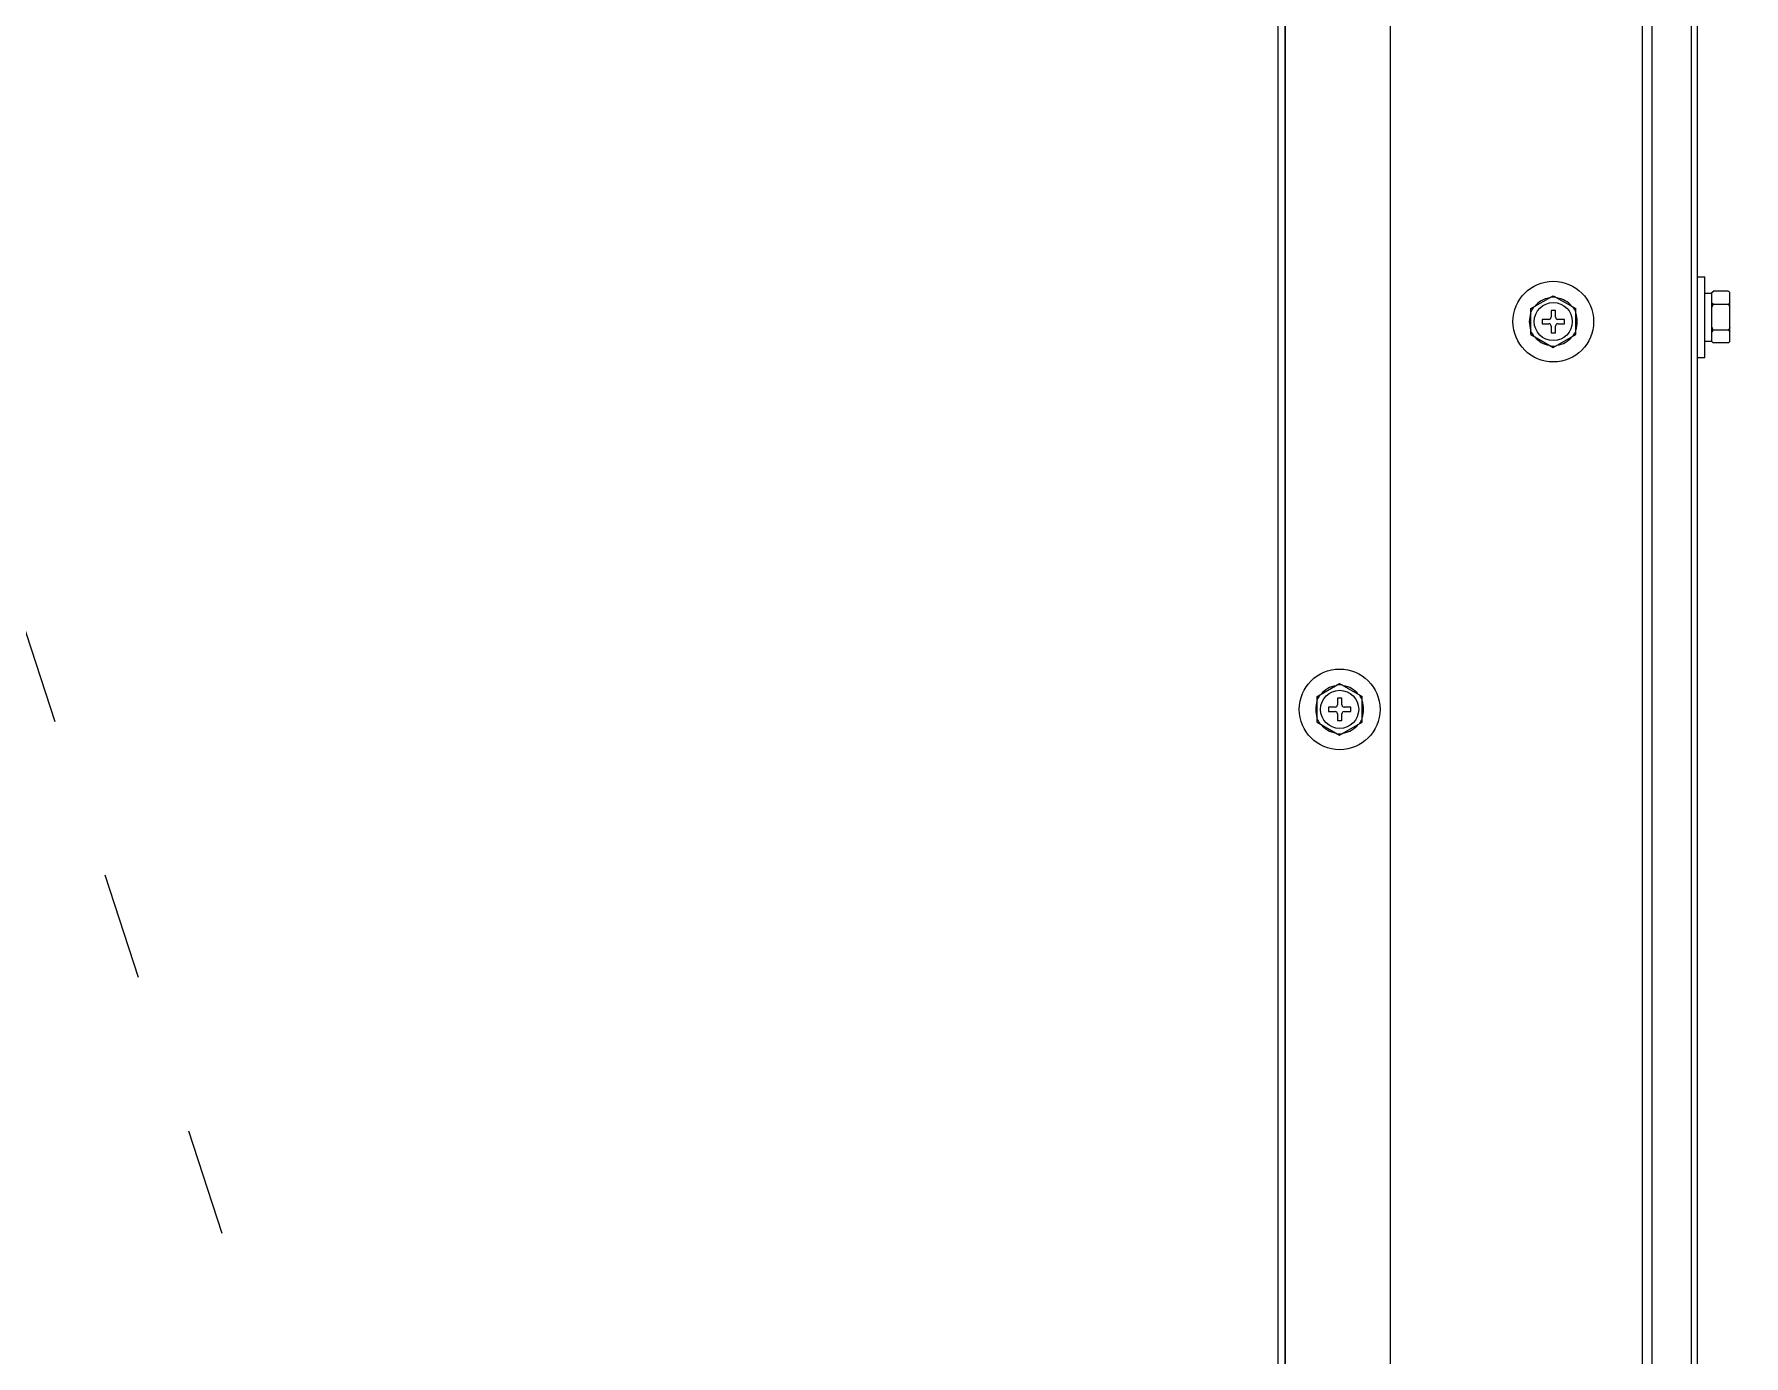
# Model space of a CAD drawing. Extents: x 59521 to 184406, y -1257 to 56672.
# Drawn here: x 89044.6 to 89426, y 15311.8 to 15606.6 of the extents above; entities that cross this region are included whole.
import ezdxf

# ---------------------------------------------------------------- set-up
doc = ezdxf.new("R2010")
doc.units = 0
doc.header["$MEASUREMENT"] = 0
doc.linetypes.add('ACAD_ISO03W100', pattern=[30, 12, -18])
doc.layers.get('0').update_dxf_attribs({"linetype": 'CONTINUOUS'})
for name, color, linetype in [('2401-01144-S-M6-16HWM_0', 7, 'CONTINUOUS'), ('4215-19372_1_0', 7, 'CONTINUOUS'), ('4215-21660_1_0', 7, 'CONTINUOUS'), ('4215-21678_0', 7, 'CONTINUOUS')]:
    doc.layers.add(name, color=color, linetype=linetype)
doc.layers.add('THICK', color=7, linetype='CONTINUOUS', lineweight=0)

# ---------------------------------------------------------------- blocks, each defined once
blk = doc.blocks.new('ETRYRTERRTERWDDASW')
at = {"layer": 'THICK', "color": 1, "linetype": 'ACAD_ISO03W100', "ltscale": 2}
blk.add_line((214128.38, 51356.57), (213334.9, 48924.57), dxfattribs=at)
blk = doc.blocks.new('A$C5A9F4CD4')
at = {"layer": '2401-01144-S-M6-16HWM_0', "color": 87, "linetype": 'Continuous'}
for p, q in [((741.9, 1748), (743.5, 1748)), ((743.5, 1730), (743.5, 1748)), ((704.7, 1740.89), (709.7, 1743.77)), ((709.7, 1743.77), (714.7, 1740.89)), ((743.5, 1744.35), (745.1, 1744.35)), ((745.1, 1744.47), (745.37, 1744.74)), ((745.1, 1733.53), (745.1, 1744.47)), ((748.8, 1744.77), (745.4, 1744.77)), ((748.83, 1744.74), (749.1, 1744.47)), ((749.1, 1733.53), (749.1, 1744.47)), ((704.7, 1735.11), (704.7, 1740.89)), ((709.2, 1740.5), (709.2, 1739)), ((710.2, 1740.5), (709.2, 1740.5)), ((710.2, 1739), (710.2, 1740.5)), ((714.7, 1735.11), (714.7, 1740.89)), ((748.8, 1741.84), (745.4, 1741.84)), ((707.2, 1738.5), (707.2, 1737.5)), ((708.7, 1738.5), (707.2, 1738.5)), ((707.2, 1737.5), (708.7, 1737.5)), ((709.2, 1737), (709.2, 1735.5)), ((709.2, 1735.5), (710.2, 1735.5)), ((710.2, 1735.5), (710.2, 1737)), ((712.2, 1738.5), (710.7, 1738.5)), ((710.7, 1737.5), (712.2, 1737.5)), ((712.2, 1737.5), (712.2, 1738.5)), ((748.8, 1736.07), (745.4, 1736.07)), ((704.7, 1735.11), (709.7, 1732.23)), ((709.7, 1732.23), (714.7, 1735.11)), ((743.5, 1733.65), (745.1, 1733.65)), ((745.1, 1733.53), (745.4, 1733.23)), ((748.8, 1733.23), (745.4, 1733.23)), ((749.1, 1733.53), (748.8, 1733.23)), ((741.9, 1730), (743.5, 1730)), ((657.05, 1654.39), (662.05, 1657.27)), ((662.05, 1657.27), (667.05, 1654.39)), ((657.05, 1648.61), (657.05, 1654.39)), ((659.55, 1652), (659.55, 1651)), ((661.05, 1652), (659.55, 1652)), ((661.55, 1654), (661.55, 1652.5)), ((662.55, 1654), (661.55, 1654)), ((662.55, 1652.5), (662.55, 1654)), ((664.55, 1652), (663.05, 1652)), ((664.55, 1651), (664.55, 1652)), ((667.05, 1648.61), (667.05, 1654.39)), ((657.05, 1648.61), (662.05, 1645.73)), ((659.55, 1651), (661.05, 1651)), ((661.55, 1650.5), (661.55, 1649)), ((661.55, 1649), (662.55, 1649)), ((662.05, 1645.73), (667.05, 1648.61)), ((662.55, 1649), (662.55, 1650.5)), ((663.05, 1651), (664.55, 1651))]:
    blk.add_line(p, q, dxfattribs=at)
for centre, radius in [((709.7, 1738), 9), ((709.7, 1738), 4.25), ((662.05, 1651.5), 9), ((662.05, 1651.5), 4.25)]:
    blk.add_circle(centre, radius, dxfattribs=at)
for centre, radius, start, end in [((709.7, 1738), 5.35, 99.1603, 140.8397), ((709.7, 1738), 5.47, 84.0076, 95.9924), ((709.7, 1738), 5.35, 39.1603, 80.8397), ((747.91, 1742.18), 3.61, 140.8636, 141.2897), ((749.24, 1740.99), 5.38, 135.4348, 135.8756), ((744.96, 1740.99), 5.38, 44.1244, 44.5652), ((746.29, 1742.18), 3.61, 38.7103, 39.1364), ((709.7, 1738), 5.35, 159.1603, 200.8397), ((709.7, 1738), 5.47, 144.0076, 155.9924), ((708.7, 1739), 0.5, 270, 0), ((710.7, 1739), 0.5, 180, 270), ((709.7, 1738), 5.47, 24.0076, 35.9924), ((709.7, 1738), 5.35, 339.1603, 20.8397), ((709.7, 1738), 5.47, 204.0076, 215.9924), ((708.7, 1737), 0.5, 0, 90), ((710.7, 1737), 0.5, 90, 180), ((709.7, 1738), 5.47, 324.0076, 335.9924), ((709.7, 1738), 5.35, 219.1603, 260.8397), ((709.7, 1738), 5.47, 264.0076, 275.9924), ((709.7, 1738), 5.35, 279.1603, 320.8397), ((662.05, 1651.5), 5.35, 99.1603, 140.8397), ((662.05, 1651.5), 5.47, 84.0076, 95.9924), ((662.05, 1651.5), 5.35, 39.1603, 80.8397), ((662.05, 1651.5), 5.35, 159.1603, 200.8397), ((662.05, 1651.5), 5.47, 144.0076, 155.9924), ((661.05, 1652.5), 0.5, 270, 0), ((663.05, 1652.5), 0.5, 180, 270), ((662.05, 1651.5), 5.47, 24.0076, 35.9924), ((662.05, 1651.5), 5.35, 339.1603, 20.8397), ((662.05, 1651.5), 5.47, 204.0076, 215.9924), ((662.05, 1651.5), 5.35, 219.1603, 260.8397), ((661.05, 1650.5), 0.5, 0, 90), ((663.05, 1650.5), 0.5, 90, 180), ((662.05, 1651.5), 5.35, 279.1603, 320.8397), ((662.05, 1651.5), 5.47, 324.0076, 335.9924), ((662.05, 1651.5), 5.47, 264.0076, 275.9924)]:
    blk.add_arc(centre, radius, start, end, dxfattribs=at)
for points in [[(745.37, 1744.74), (745.28, 1744.65), (745.2, 1744.56), (745.12, 1744.46)], [(748.83, 1744.74), (748.92, 1744.65), (749, 1744.56), (749.08, 1744.46)], [(745.1, 1742.18), (745.19, 1742.06), (745.29, 1741.95), (745.4, 1741.84)], [(745.4, 1741.84), (745.29, 1741.63), (745.19, 1741.41), (745.1, 1741.18)], [(749.1, 1742.18), (749.01, 1742.06), (748.91, 1741.95), (748.8, 1741.84)], [(748.8, 1741.84), (748.91, 1741.63), (749.01, 1741.41), (749.1, 1741.18)], [(745.1, 1736.73), (745.19, 1736.5), (745.29, 1736.29), (745.4, 1736.07)], [(745.4, 1736.07), (745.29, 1735.97), (745.19, 1735.86), (745.1, 1735.74)], [(749.1, 1736.73), (749.01, 1736.5), (748.91, 1736.29), (748.8, 1736.07)], [(748.8, 1736.07), (748.9, 1735.97), (749.01, 1735.86), (749.1, 1735.74)], [(745.1, 1733.55), (745.19, 1733.45), (745.28, 1733.35), (745.37, 1733.26)], [(749.1, 1733.55), (749.01, 1733.45), (748.92, 1733.35), (748.83, 1733.26)]]:
    blk.add_open_spline(points, degree=3, dxfattribs=at)
at = {"layer": '4215-19372_1_0', "color": 87, "linetype": 'Continuous'}
for p, q in [((740.5, 1100.5), (740.5, 2112.6)), ((741.9, 1100.5), (741.9, 2112.6))]:
    blk.add_line(p, q, dxfattribs=at)
at = {"layer": '4215-21660_1_0', "color": 87, "linetype": 'Continuous'}
for p, q in [((731.7, 2114), (731.7, 1176)), ((729.5, 2111.8), (729.5, 1176))]:
    blk.add_line(p, q, dxfattribs=at)
at = {"layer": '4215-21678_0', "color": 87, "linetype": 'Continuous'}
for p, q in [((648.3, 1234), (648.3, 2069)), ((649.8, 2069), (649.8, 1234)), ((650, 1234), (650, 2069)), ((673.3, 2066), (673.3, 1237))]:
    blk.add_line(p, q, dxfattribs=at)

msp = doc.modelspace()

# ---------------------------------------------------------------- block references
at = {"xscale": -1}
msp.add_blockref('ETRYRTERRTERWDDASW', (302984.075, -35310.041), dxfattribs=at)
at = {"color": 3}
msp.add_blockref('A$C5A9F4CD4', (88673.783, 13804.528), dxfattribs=at)

doc.saveas('drawing.dxf')
